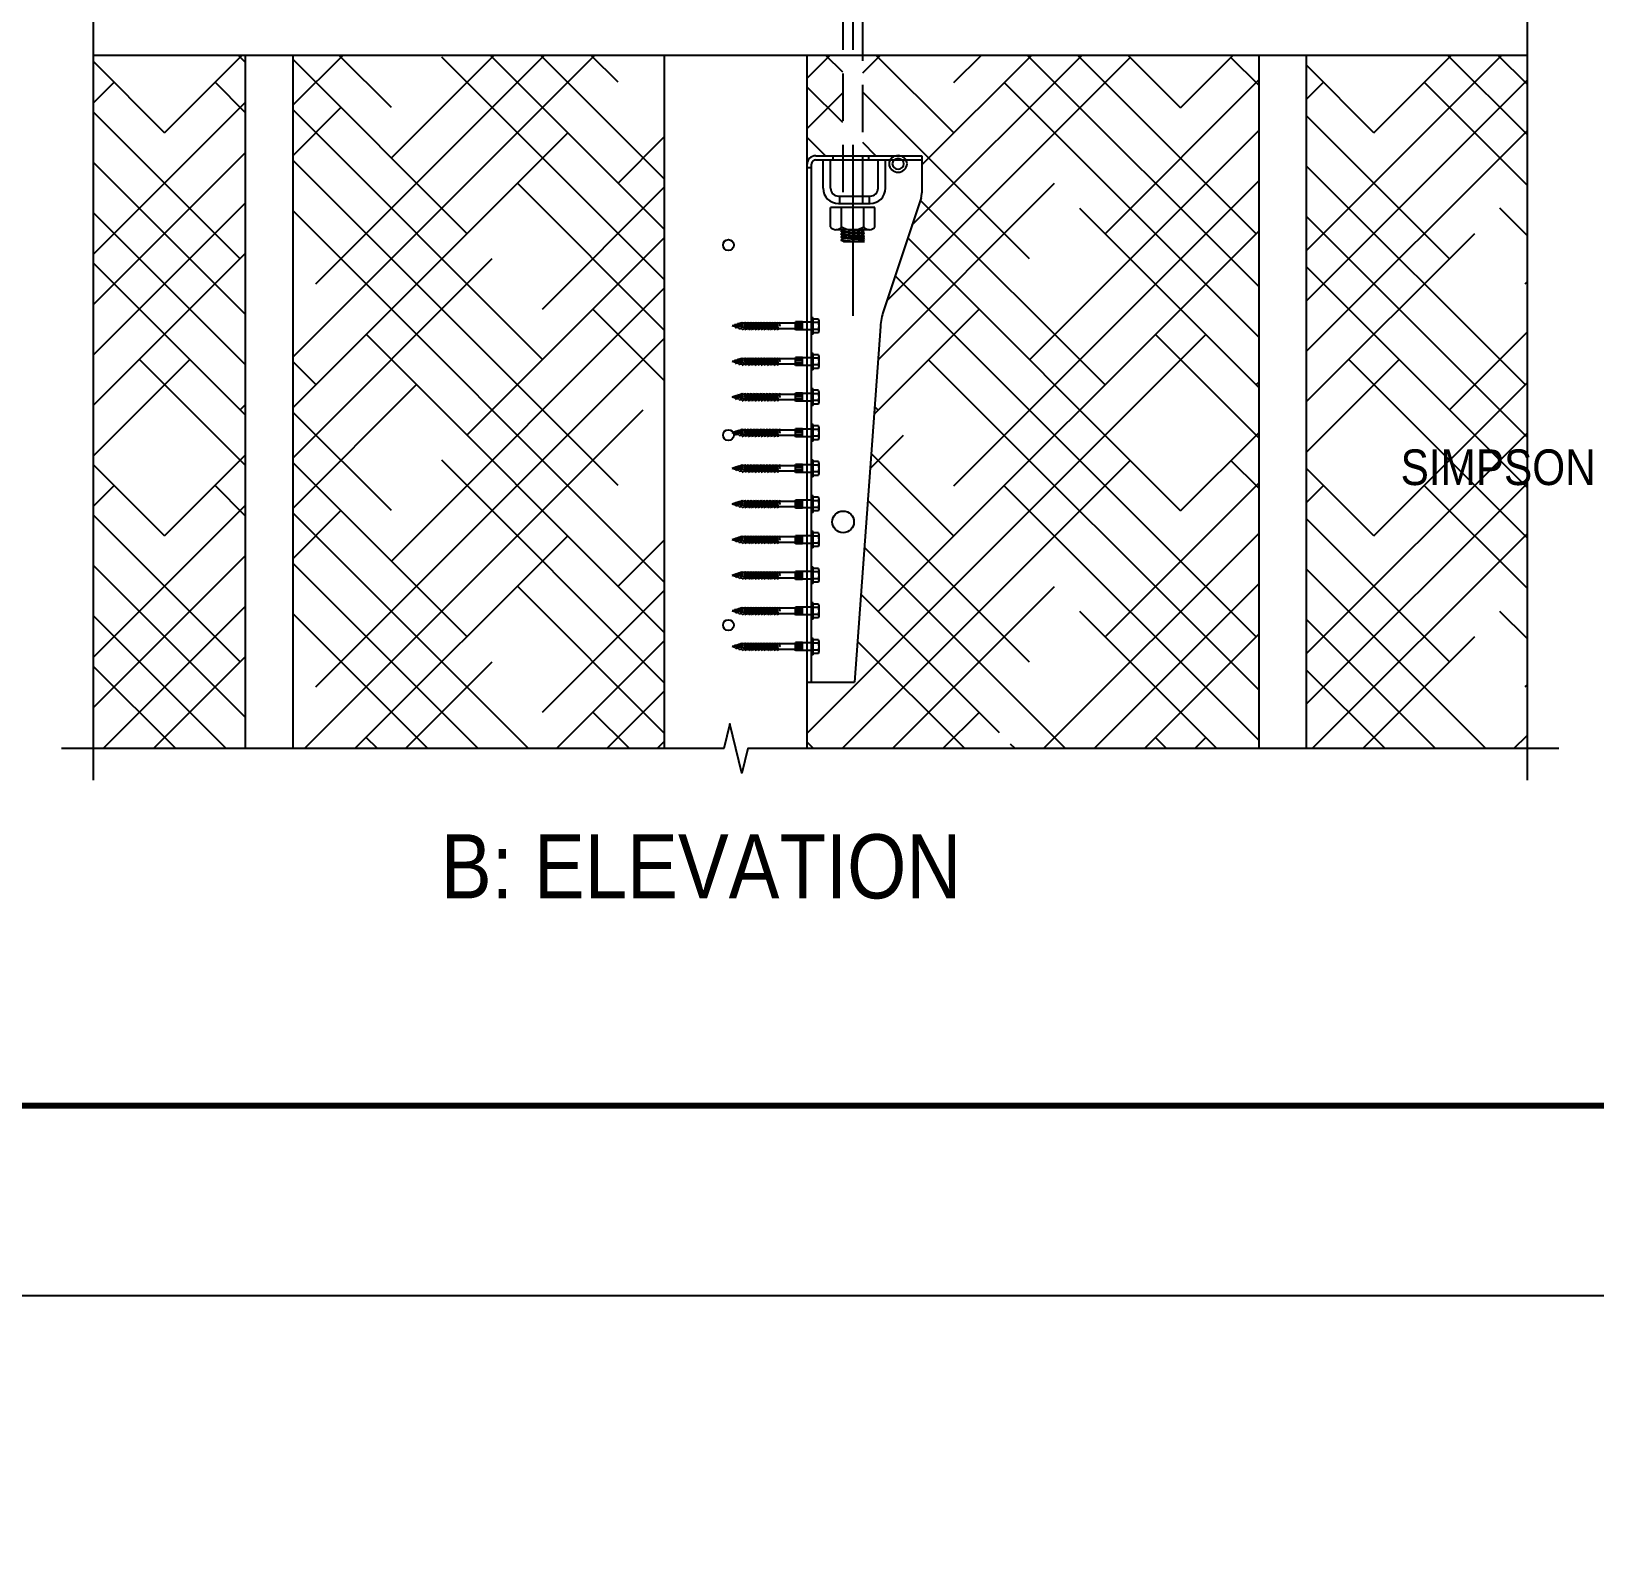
# Model space of a CAD drawing. Header units: inches. Extents: x -16404 to 14624, y -1591 to 16152.
# Drawn here: x 1413.22 to 1462.58, y 7375.91 to 7423.92 of the extents above; entities that cross this region are included whole.
import ezdxf
from ezdxf import colors
from ezdxf.entities.mleader import LeaderData, LeaderLine
from ezdxf.enums import TextEntityAlignment as Align
from ezdxf.math import Vec2, Vec3

# ---------------------------------------------------------------- set-up
doc = ezdxf.new("R2010")
doc.units = ezdxf.units.IN
doc.header["$LTSCALE"] = 24
doc.header["$MEASUREMENT"] = 0
doc.linetypes.add('CENTER2', pattern=[1.125, 0.75, -0.125, 0.125, -0.125])
doc.linetypes.add('HIDDEN4', pattern=[0.09375, 0.0625, -0.03125])
doc.layers.get('0').update_dxf_attribs({"linetype": 'CONTINUOUS'})
doc.layers.add('DESIGNER COMMENTS', color=221, linetype='CONTINUOUS', plot=False)
doc.layers.add('S-ANNO-GRID-NONPLOT', color=251, linetype='CONTINUOUS', plot=False)
for name, color, linetype in [('S-ANNO-NOTE', 4, 'CONTINUOUS'), ('S-BOLT', 2, 'CONTINUOUS'), ('S-BREAK', 2, 'CONTINUOUS'), ('S-FASTENERS', 1, 'CONTINUOUS'), ('S-SIMPSON', 2, 'CONTINUOUS'), ('S-TYP DETAIL BLOCKS', 1, 'CONTINUOUS'), ('S-WOOD', 3, 'CONTINUOUS')]:
    doc.layers.add(name, color=color, linetype=linetype)
doc.layers.add('S-HATCH1', color=1, linetype='CONTINUOUS', transparency=0.5)
doc.styles.add('Arial', font='arial.ttf', dxfattribs={"width": 0.85})
pattern_1 = [(45, (-3775.5689, -3970.7759), (2.38648539, 3.97747564), [18, -9]), (135, (-3775.5689, -3970.7759), (2.38648539, -3.97747564), [18, -9])]

# ---------------------------------------------------------------- blocks, each defined once
blk = doc.blocks.new('Se_24x36_DETAILS_GRID')
blk.add_line((7.7674, 15.3333), (15.5348, 15.3333))
blk = doc.blocks.new('_Open90')
at = {"color": 0, "linetype": 'ByBlock', "lineweight": -2}
for p, q in [((-0.5, 0.5), (0, 0)), ((0, 0), (-1, 0)), ((0, 0), (-0.5, -0.5))]:
    blk.add_line(p, q, dxfattribs=at)
blk = doc.blocks.new('NUT-SM-THREADS-new')
for p, q in [((0.392, 1.437), (-0.5, 1.437)), ((-0.5, 1.437), (-0.391, 1.375)), ((-0.5, 1.312), (-0.391, 1.375)), ((-0.391, 1.375), (0.392, 1.312)), ((0.5, 1.375), (-0.087, 1.412)), ((0.392, 1.437), (0.392, 1.437)), ((0.392, 1.437), (0.5, 1.375)), ((0.392, 1.312), (0.5, 1.375)), ((-0.938, 0.812), (-0.938, 0)), ((-0.703, 0.938), (0.704, 0.938)), ((0.5, 1.25), (-0.5, 1.312)), ((-0.5, 1.312), (-0.391, 1.25)), ((-0.5, 1.187), (-0.391, 1.25)), ((0.5, 1.125), (-0.5, 1.187)), ((-0.5, 1.187), (-0.391, 1.125)), ((-0.5, 1.062), (-0.391, 1.125)), ((0.5, 1), (-0.5, 1.062)), ((-0.5, 1.062), (-0.391, 1)), ((-0.5, 0.938), (-0.391, 1)), ((-0.469, 0.812), (-0.469, 0)), ((-0.391, 1.25), (0.392, 1.187)), ((-0.391, 1.125), (0.392, 1.062)), ((-0.391, 1), (0.392, 0.938)), ((0.392, 1.312), (0.5, 1.25)), ((0.392, 1.187), (0.5, 1.25)), ((0.392, 1.187), (0.5, 1.125)), ((0.392, 1.062), (0.5, 1.125)), ((0.392, 1.062), (0.5, 1)), ((0.392, 0.938), (0.5, 1)), ((0.469, 0.812), (0.469, 0)), ((0.939, 0.812), (0.939, 0)), ((-0.938, 0), (-0.844, 0)), ((-0.844, 0), (0.844, 0)), ((0.844, 0), (0.939, 0))]:
    blk.add_line(p, q)
for centre, radius, start, end in [((-0.703, 0.655), 0.283, 33.89006, 146.10994), ((0, -0.005), 0.943, 60.15828, 119.84172), ((0.704, 0.655), 0.283, 33.89006, 146.10994)]:
    blk.add_arc(centre, radius, start, end)
blk = doc.blocks.new('HDU8-r')
at = {"layer": 'S-SIMPSON'}
for p, q in [((-0.368, 5.388), (0.446, 16.625)), ((1.946, 16.625), (0.446, 16.625)), ((1.811, 16.625), (1.811, 0.27)), ((1.946, 16.625), (1.946, 0.27)), ((-1.651, 1.327), (-0.465, 4.897)), ((0.957, 1.51), (-0.043, 1.51)), ((-0.011, 1.275), (-0.011, 1.51)), ((0.926, 1.275), (0.926, 1.51)), ((-1.676, 0), (-1.676, 1.169)), ((-0.528, 1.025), (-0.528, 0.135)), ((-0.293, 1.025), (-0.293, 0.135)), ((0.957, 1.275), (-0.043, 1.275)), ((1.207, 1.025), (1.207, 0.135)), ((1.442, 1.025), (1.442, 0.135)), ((1.676, 0.135), (-1.676, 0.135)), ((1.676, 0), (-1.676, 0)), ((0.009, 0.035), (0.009, 0.135)), ((1.134, 0.035), (1.134, 0.135)), ((1.811, 0.385), (1.911, 0.385))]:
    blk.add_line(p, q, dxfattribs=at)
blk.add_circle((0.811, 11.562), 0.344, dxfattribs=at)
for centre, radius, start, end in [((-2.363, 5.527), 2, 341.6294, 356), ((-0.043, 1.025), 0.485, 90, 180), ((0.957, 1.025), 0.485, 0, 90), ((-1.176, 1.169), 0.5, 161.6294, 180), ((-0.043, 1.025), 0.25, 90, 180), ((0.957, 1.025), 0.25, 0, 90), ((-0.925, 0.237), 0.287, 4.3718, 175.6282), ((-0.925, 0.281), 0.287, 184.3718, 355.6282), ((-0.925, 0.237), 0.188, 6.7123, 173.2877), ((-0.925, 0.281), 0.188, 186.7123, 353.2877), ((1.676, 0.27), 0.27, 270, 0), ((1.676, 0.27), 0.135, 270, 0)]:
    blk.add_arc(centre, radius, start, end, dxfattribs=at)
blk = doc.blocks.new('SDS.25X2.5-f')
at = {"layer": 'S-SIMPSON'}
for p, q in [((0.26, 0.05), (-0.26, 0.05)), ((-0.26, 0.05), (-0.26, 0)), ((0.26, 0), (-0.26, 0)), ((-0.217, 0.224), (-0.217, 0.05)), ((0.162, 0.24), (-0.162, 0.24)), ((-0.108, 0.224), (-0.108, 0.05)), ((0.108, 0.224), (0.108, 0.05)), ((0.217, 0.224), (0.217, 0.05)), ((0.26, 0.05), (0.26, 0)), ((-0.126, -0.286), (-0.126, -0.5)), ((0.126, -0.286), (-0.126, -0.286)), ((-0.082, -0.286), (-0.082, -0.5)), ((-0.019, -0.286), (-0.019, -0.5)), ((0.049, -0.286), (0.049, -0.5)), ((0.102, -0.286), (0.102, -0.5)), ((0.126, -0.286), (0.126, -0.5)), ((0.128, -0.5), (-0.124, -0.5)), ((-0.087, -0.536), (-0.123, -0.5)), ((-0.087, -0.536), (-0.087, -1)), ((-0.087, -0.575), (-0.087, -1)), ((0.123, -0.5), (0.087, -0.536)), ((0.087, -0.532), (0.087, -1.05)), ((0.087, -0.532), (0.087, -1.05)), ((0.087, -0.982), (0.087, -1.05)), ((0.087, -0.982), (0.087, -1.05)), ((0.087, -0.982), (0.087, -1.05)), ((0.087, -0.982), (0.087, -1.05)), ((-0.087, -1.025), (-0.123, -1)), ((-0.123, -1.1), (0.087, -1.05)), ((-0.123, -1.1), (0.087, -1.05)), ((0.123, -1.056), (-0.123, -1.1)), ((0.123, -1.056), (-0.123, -1.1)), ((-0.087, -1.125), (-0.123, -1.1)), ((-0.087, -1.125), (-0.123, -1.1)), ((-0.123, -1.2), (0.087, -1.15)), ((-0.123, -1.2), (0.087, -1.15)), ((-0.123, -1.2), (0.087, -1.15)), ((0.123, -1.156), (-0.123, -1.2)), ((0.123, -1.156), (-0.123, -1.2)), ((0.123, -1.156), (-0.123, -1.2)), ((-0.087, -1.225), (-0.123, -1.2)), ((-0.087, -1.225), (-0.123, -1.2)), ((-0.087, -1.225), (-0.123, -1.2)), ((-0.123, -1.3), (0.087, -1.25)), ((-0.123, -1.3), (0.087, -1.25)), ((-0.123, -1.3), (0.087, -1.25)), ((0.123, -1.256), (-0.123, -1.3)), ((0.123, -1.256), (-0.123, -1.3)), ((0.123, -1.256), (-0.123, -1.3)), ((-0.087, -1.325), (-0.123, -1.3)), ((-0.087, -1.325), (-0.123, -1.3)), ((-0.087, -1.325), (-0.123, -1.3)), ((-0.123, -1.4), (0.087, -1.35)), ((-0.123, -1.4), (0.087, -1.35)), ((-0.123, -1.4), (0.087, -1.35)), ((-0.123, -1.4), (0.087, -1.35)), ((0.123, -1.356), (-0.123, -1.4)), ((0.123, -1.356), (-0.123, -1.4)), ((0.123, -1.356), (-0.123, -1.4)), ((0.123, -1.356), (-0.123, -1.4)), ((-0.087, -1.425), (-0.123, -1.4)), ((-0.087, -1.425), (-0.123, -1.4)), ((-0.087, -1.425), (-0.123, -1.4)), ((-0.087, -1.425), (-0.123, -1.4)), ((-0.123, -1.5), (0.087, -1.45)), ((-0.123, -1.5), (0.087, -1.45)), ((-0.123, -1.5), (0.087, -1.45)), ((-0.123, -1.5), (0.087, -1.45)), ((0.123, -1.456), (-0.123, -1.5)), ((0.123, -1.456), (-0.123, -1.5)), ((0.123, -1.456), (-0.123, -1.5)), ((0.123, -1.456), (-0.123, -1.5)), ((-0.087, -1.025), (0, -1.003)), ((-0.087, -1.025), (-0.087, -1.091)), ((-0.087, -1.025), (-0.087, -1.091)), ((-0.087, -1.025), (-0.087, -1.091)), ((-0.087, -1.025), (-0.087, -1.091)), ((-0.087, -1.025), (-0.087, -1.091)), ((-0.087, -1.025), (-0.087, -1.091)), ((-0.087, -1.125), (0.087, -1.082)), ((-0.087, -1.125), (0.087, -1.082)), ((-0.087, -1.125), (-0.087, -1.191)), ((-0.087, -1.125), (-0.087, -1.191)), ((-0.087, -1.125), (-0.087, -1.191)), ((-0.087, -1.125), (-0.087, -1.191)), ((-0.087, -1.125), (-0.087, -1.191)), ((-0.087, -1.225), (0.087, -1.182)), ((-0.087, -1.225), (0.087, -1.182)), ((-0.087, -1.225), (0.087, -1.182)), ((-0.087, -1.225), (-0.087, -1.291)), ((-0.087, -1.225), (-0.087, -1.291)), ((-0.087, -1.225), (-0.087, -1.291)), ((-0.087, -1.325), (0.087, -1.282)), ((-0.087, -1.325), (0.087, -1.282)), ((-0.087, -1.325), (0.087, -1.282)), ((-0.087, -1.325), (-0.087, -1.391)), ((-0.087, -1.325), (-0.087, -1.391)), ((-0.087, -1.325), (-0.087, -1.391)), ((-0.087, -1.325), (-0.087, -1.391)), ((-0.087, -1.325), (-0.087, -1.391)), ((-0.087, -1.325), (-0.087, -1.391)), ((-0.087, -1.425), (0.087, -1.382)), ((-0.087, -1.425), (0.087, -1.382)), ((-0.087, -1.425), (0.087, -1.382)), ((-0.087, -1.425), (0.087, -1.382)), ((-0.087, -1.425), (-0.087, -1.491)), ((-0.087, -1.425), (-0.087, -1.491)), ((-0.087, -1.425), (-0.087, -1.491)), ((-0.087, -1.425), (-0.087, -1.491)), ((0.087, -1.05), (0.123, -1.056)), ((0.087, -1.05), (0.123, -1.056)), ((0.087, -1.082), (0.123, -1.056)), ((0.087, -1.082), (0.123, -1.056)), ((0.087, -1.082), (0.087, -1.15)), ((0.087, -1.082), (0.087, -1.15)), ((0.087, -1.082), (0.087, -1.15)), ((0.087, -1.082), (0.087, -1.15)), ((0.087, -1.082), (0.087, -1.15)), ((0.087, -1.15), (0.123, -1.156)), ((0.087, -1.15), (0.123, -1.156)), ((0.087, -1.15), (0.123, -1.156)), ((0.087, -1.182), (0.123, -1.156)), ((0.087, -1.182), (0.123, -1.156)), ((0.087, -1.182), (0.123, -1.156)), ((0.087, -1.182), (0.087, -1.25)), ((0.087, -1.182), (0.087, -1.25)), ((0.087, -1.182), (0.087, -1.25)), ((0.087, -1.25), (0.123, -1.256)), ((0.087, -1.25), (0.123, -1.256)), ((0.087, -1.25), (0.123, -1.256)), ((0.087, -1.282), (0.123, -1.256)), ((0.087, -1.282), (0.123, -1.256)), ((0.087, -1.282), (0.123, -1.256)), ((0.087, -1.282), (0.087, -1.35)), ((0.087, -1.282), (0.087, -1.35)), ((0.087, -1.282), (0.087, -1.35)), ((0.087, -1.282), (0.087, -1.35)), ((0.087, -1.282), (0.087, -1.35)), ((0.087, -1.282), (0.087, -1.35)), ((0.087, -1.35), (0.123, -1.356)), ((0.087, -1.35), (0.123, -1.356)), ((0.087, -1.35), (0.123, -1.356)), ((0.087, -1.35), (0.123, -1.356)), ((0.087, -1.382), (0.123, -1.356)), ((0.087, -1.382), (0.123, -1.356)), ((0.087, -1.382), (0.123, -1.356)), ((0.087, -1.382), (0.123, -1.356)), ((0.087, -1.382), (0.087, -1.45)), ((0.087, -1.382), (0.087, -1.45)), ((0.087, -1.382), (0.087, -1.45)), ((0.087, -1.382), (0.087, -1.45)), ((0.087, -1.45), (0.123, -1.456)), ((0.087, -1.45), (0.123, -1.456)), ((0.087, -1.45), (0.123, -1.456)), ((0.087, -1.45), (0.123, -1.456)), ((0.087, -1.482), (0.123, -1.456)), ((0.087, -1.482), (0.123, -1.456)), ((0.087, -1.482), (0.123, -1.456)), ((0.087, -1.482), (0.123, -1.456)), ((-0.087, -1.525), (-0.123, -1.5)), ((-0.087, -1.525), (-0.123, -1.5)), ((-0.087, -1.525), (-0.123, -1.5)), ((-0.087, -1.525), (-0.123, -1.5)), ((-0.123, -1.6), (0.087, -1.55)), ((-0.123, -1.6), (0.087, -1.55)), ((0.123, -1.556), (-0.123, -1.6)), ((0.123, -1.556), (-0.123, -1.6)), ((-0.087, -1.625), (-0.123, -1.6)), ((-0.087, -1.625), (-0.123, -1.6)), ((-0.123, -1.7), (0.087, -1.65)), ((-0.123, -1.7), (0.087, -1.65)), ((0.123, -1.656), (-0.123, -1.7)), ((0.123, -1.656), (-0.123, -1.7)), ((-0.087, -1.725), (-0.123, -1.7)), ((-0.087, -1.725), (-0.123, -1.7)), ((-0.123, -1.8), (0.087, -1.75)), ((0.123, -1.756), (-0.123, -1.8)), ((-0.087, -1.825), (-0.123, -1.8)), ((-0.123, -1.9), (0.087, -1.85)), ((0.123, -1.856), (-0.123, -1.9)), ((-0.087, -1.925), (-0.123, -1.9)), ((-0.123, -2), (0.087, -1.95)), ((0.123, -1.956), (-0.123, -2)), ((-0.087, -1.525), (0.087, -1.482)), ((-0.087, -1.525), (0.087, -1.482)), ((-0.087, -1.525), (0.087, -1.482)), ((-0.087, -1.525), (0.087, -1.482)), ((-0.087, -1.525), (-0.087, -1.591)), ((-0.087, -1.625), (0.087, -1.582)), ((-0.087, -1.625), (0.087, -1.582)), ((-0.087, -1.625), (-0.087, -1.691)), ((-0.087, -1.625), (-0.087, -1.691)), ((-0.087, -1.725), (0.087, -1.682)), ((-0.087, -1.725), (0.087, -1.682)), ((-0.087, -1.725), (-0.087, -1.791)), ((-0.087, -1.825), (0.087, -1.782)), ((-0.087, -1.825), (-0.087, -1.891)), ((-0.087, -1.925), (0.087, -1.882)), ((-0.087, -1.925), (-0.087, -1.991)), ((0.087, -1.482), (0.087, -1.55)), ((0.087, -1.55), (0.123, -1.556)), ((0.087, -1.55), (0.123, -1.556)), ((0.087, -1.582), (0.123, -1.556)), ((0.087, -1.582), (0.123, -1.556)), ((0.087, -1.582), (0.087, -1.65)), ((0.087, -1.582), (0.087, -1.65)), ((0.087, -1.65), (0.123, -1.656)), ((0.087, -1.65), (0.123, -1.656)), ((0.087, -1.682), (0.123, -1.656)), ((0.087, -1.682), (0.123, -1.656)), ((0.087, -1.682), (0.087, -1.75)), ((0.087, -1.75), (0.123, -1.756)), ((0.087, -1.782), (0.123, -1.756)), ((0.087, -1.782), (0.087, -1.85)), ((0.087, -1.85), (0.123, -1.856)), ((0.087, -1.882), (0.123, -1.856)), ((0.087, -1.882), (0.087, -1.95)), ((0.087, -1.95), (0.123, -1.956)), ((0.087, -1.982), (0.123, -1.956)), ((-0.087, -2.025), (-0.123, -2)), ((-0.123, -2.1), (0.079, -2.052)), ((0.074, -2.065), (-0.123, -2.1)), ((-0.087, -2.125), (-0.123, -2.1)), ((-0.123, -2.2), (0.042, -2.161)), ((0.04, -2.171), (-0.123, -2.2)), ((-0.087, -2.225), (-0.123, -2.2)), ((-0.093, -2.293), (0.018, -2.266)), ((0.017, -2.275), (-0.093, -2.293)), ((-0.058, -2.318), (-0.093, -2.293)), ((-0.087, -2.025), (0.087, -1.982)), ((-0.087, -2.025), (-0.087, -2.091)), ((-0.087, -2.125), (0.066, -2.087)), ((-0.087, -2.125), (-0.087, -2.191)), ((-0.087, -2.225), (0.033, -2.195)), ((-0.087, -2.225), (-0.067, -2.287)), ((-0.064, -2.386), (0.004, -2.37)), ((0.004, -2.377), (-0.064, -2.386)), ((-0.028, -2.41), (-0.064, -2.386)), ((-0.058, -2.318), (0.013, -2.3)), ((-0.058, -2.318), (-0.038, -2.38)), ((-0.028, -2.41), (0.002, -2.403)), ((-0.028, -2.41), (0, -2.5)), ((0.033, -2.395), (0, -2.5)), ((0.033, -2.395), (0.069, -2.37)), ((0.067, -2.286), (0.043, -2.365)), ((0.043, -2.365), (0.069, -2.37)), ((0.067, -2.286), (0.103, -2.261)), ((0.087, -2.224), (0.077, -2.257)), ((0.077, -2.257), (0.103, -2.261)), ((0.087, -1.982), (0.087, -2.05)), ((0.087, -2.05), (0.123, -2.056)), ((0.087, -2.082), (0.123, -2.056)), ((0.087, -2.082), (0.087, -2.15)), ((0.087, -2.15), (0.123, -2.156)), ((0.087, -2.182), (0.123, -2.156)), ((0.087, -2.182), (0.087, -2.224))]:
    blk.add_line(p, q, dxfattribs=at)
for points in [[(-0.119, -0.031), (-0.119, -0.286)], [(0.123, -0.031), (0.123, -0.286)], [(0, -0.5), (-0.126, -0.5)], [(0, -1.003), (0, -1), (-0.123, -1)]]:
    blk.add_lwpolyline(points, dxfattribs=at)
for centre, radius, start, end in [((-0.162, 0.138), 0.102, 57.7958, 122.2042), ((-0.15, -0.031), 0.0312, 0, 90), ((0, -0.143), 0.383, 73.5736, 106.4264), ((0.162, 0.138), 0.102, 57.7958, 122.2042), ((0.154, -0.031), 0.0312, 90, 180), ((1.159, -2.473), 1.159, 157.6147, 181.3564)]:
    blk.add_arc(centre, radius, start, end, dxfattribs=at)
blk = doc.blocks.new('*U95')
at = {"layer": 'S-FASTENERS'}
blk.add_blockref('SDS.25X2.5-f', (0, 0), dxfattribs=at)
blk = doc.blocks.new('*U299')
at = {"const_width": 0.188}
blk.add_lwpolyline([(4.5, 0), (174.418, 0)], dxfattribs=at)
at = {"style": 'Arial', "width": 0.85}
for tag, p in [('DWG_TITLE_1', (7.5, 6.188)), ('DWG_TITLE_2', (7.5, 2.438))]:
    blk.add_attdef(tag, text='', height=2.625, dxfattribs=at).set_placement(p, align=Align.MIDDLE_LEFT)
blk.add_attdef('#', text='', height=3, dxfattribs=at).set_placement((0, 0), align=Align.MIDDLE_CENTER)
blk.add_attdef('SCALE', text='', height=1.125, dxfattribs=at).set_placement((173.293, -1.125), align=Align.TOP_RIGHT)
blk = doc.blocks.new('Se_DOUBLE TOP PLATE SPLICE')
at = {"layer": 'S-ANNO-NOTE'}
ml = blk.add_multileader_mtext('Standard', dxfattribs=at)
ml.set_content('\\A1;CONNECT STUD TO TOP PLATE NAILING SCHEDULE, TYP U.O.N.', color=4, style='Arial')
ml.set_leader_properties(color=2)
ml.build(insert=Vec2(0, 0))
ml.multileader.update_dxf_attribs({"dogleg_length": 0.36, "arrow_head_size": 1.3125, "scale": 12})
ctx = ml.context
ctx.base_point, ctx.scale, ctx.char_height, ctx.arrow_head_size, ctx.landing_gap_size, ctx.plane_origin = Vec3(1.12747, 10.05754), 12, 1.125, 1.3125, 1.08, Vec3(66.71219, -267.40702)
ctx.text_align_type = 2
notes = []
notes.append((ctx, [(0, (1, 1, 0), (22.53093, 10.05754), (-1, 0), 1.5, [(1, [(29.36509, 18.30754), (26.98131, 23.30754)], 0, [])])]))
ctx.mtext.insert, ctx.mtext.width, ctx.mtext.alignment, ctx.mtext.flow_direction = Vec3(19.95093, 10.62964), 19.5145403, 3, 5
for ctx, leaders in notes:
    for number, flags, end, landing, length, lines in leaders:
        leader = LeaderData()
        leader.index, (leader.has_last_leader_line, leader.has_dogleg_vector, leader.attachment_direction) = number, flags
        leader.last_leader_point, leader.dogleg_vector, leader.dogleg_length = Vec3(end), Vec3(landing), length
        for number, points, colour, breaks in lines:
            line = LeaderLine()
            line.index, line.vertices, line.color, line.breaks = number, Vec3.list(points), colors.encode_raw_color(colour), breaks
            leader.lines.append(line)
        ctx.leaders.append(leader)
blk = doc.blocks.new('Se_NEW TO (E) TOP PLATE SPLICE')
at = {"layer": 'S-ANNO-NOTE'}
ml = blk.add_multileader_mtext('Standard', dxfattribs=at)
ml.set_content('SIMPSON "HDU2" HOLDOWN OR "MSTC40" STRAP TO CONNECT BREAK IN DOUBLE TOP PLATE, U.O.N.  ', color=4, style='Arial')
ml.set_leader_properties(color=2)
ml.build(insert=Vec2(0, 0))
ml.multileader.update_dxf_attribs({"dogleg_length": 0.36, "arrow_head_size": 1.312, "scale": 12})
ctx = ml.context
ctx.base_point, ctx.scale, ctx.char_height, ctx.arrow_head_size, ctx.landing_gap_size, ctx.plane_origin = Vec3(-1.793, 20.044), 12, 1.125, 1.312, 1.08, Vec3(72.372, 318.379)
ctx.text_align_type = 2
notes = []
notes.append((ctx, [(0, (1, 1, 0), (29.174, 20.044), (-1, 0), 1.5, [(1, [(34.713, 38.317), (30.843, 41.319)], 0, [])])]))
ctx.mtext.insert, ctx.mtext.width, ctx.mtext.alignment, ctx.mtext.flow_direction = Vec3(26.594, 20.717), 27.88223, 3, 5
ml = blk.add_multileader_mtext('Standard', dxfattribs=at)
ml.set_content('\\A1;ALIGN STUD OR POST', color=4, style='Arial')
ml.set_leader_properties(color=2)
ml.build(insert=Vec2(0, 0))
ml.multileader.update_dxf_attribs({"dogleg_length": 0.36, "arrow_head_size": 1.312, "scale": 12})
ctx = ml.context
ctx.base_point, ctx.scale, ctx.char_height, ctx.arrow_head_size, ctx.landing_gap_size, ctx.plane_origin = Vec3(9.626, 12.761), 12, 1.125, 1.312, 1.08, Vec3(72.372, 311.096)
ctx.text_align_type = 2
notes.append((ctx, [(0, (1, 1, 0), (27.659, 12.761), (-1, 0), 1.5, [(0, [(39.105, 28.966)], 0, [])])]))
ctx.mtext.insert, ctx.mtext.width, ctx.mtext.alignment, ctx.mtext.flow_direction = Vec3(25.079, 13.333), 24.33206, 3, 5
for ctx, leaders in notes:
    for number, flags, end, landing, length, lines in leaders:
        leader = LeaderData()
        leader.index, (leader.has_last_leader_line, leader.has_dogleg_vector, leader.attachment_direction) = number, flags
        leader.last_leader_point, leader.dogleg_vector, leader.dogleg_length = Vec3(end), Vec3(landing), length
        for number, points, colour, breaks in lines:
            line = LeaderLine()
            line.index, line.vertices, line.color, line.breaks = number, Vec3.list(points), colors.encode_raw_color(colour), breaks
            leader.lines.append(line)
        ctx.leaders.append(leader)
blk = doc.blocks.new('HOLDOWN AT FRAMED FLOOR')
at = {"layer": 'S-HATCH1'}
h = blk.add_hatch(dxfattribs=at)
h.set_pattern_fill('HOUND', color=256, scale=18, angle=45, style=0)
h.set_pattern_definition(pattern_1)
h.paths.add_polyline_path([(110.066, 33.169), (105.267, 33.169), (105.267, 11.271), (110.066, 11.271)])
h = blk.add_hatch(dxfattribs=at)
h.set_pattern_fill('HOUND', color=256, scale=18, angle=45, style=0)
h.set_pattern_definition(pattern_1)
h.paths.add_polyline_path([(123.308, 33.169), (111.566, 33.169), (111.566, 11.271), (123.308, 11.271)])
h = blk.add_hatch(dxfattribs=at)
h.set_pattern_fill('HOUND', color=256, scale=18, angle=45, style=0)
h.set_pattern_definition([(45, (10040.8495, -5102.7731), (2.38648539, 3.97747564), [18, -9]), (135, (10040.8495, -5102.7731), (2.38648539, -3.97747564), [18, -9])])
h.paths.add_polyline_path([(129.561, 33.169), (129.561, 29.991), (130.619, 29.991, -0.10693), (130.74, 29.991), (131.43, 29.991), (131.43, 28.822, -0.080329), (131.405, 28.664), (130.219, 25.094, 0.062786), (130.122, 24.603), (129.308, 13.366), (127.808, 13.366), (127.808, 11.271), (133.181, 11.271), (133.549, 10.547), (133.937, 11.996), (134.306, 11.271), (142.066, 11.271), (142.066, 33.169)])
h.paths.add_polyline_path([(127.808, 29.721, -0.414214), (128.078, 29.991), (128.93, 29.991), (128.93, 33.169), (127.808, 33.169)])
h = blk.add_hatch(dxfattribs=at)
h.set_pattern_fill('HOUND', color=256, scale=18, angle=45, style=0)
h.set_pattern_definition(pattern_1)
h.paths.add_polyline_path([(143.566, 11.271), (150.539, 11.271), (150.539, 33.169), (143.566, 33.169)])
at = {"layer": 'S-ANNO-NOTE', "color": 2, "linetype": 'CENTER2'}
blk.add_line((129.246, 57.329), (129.246, 24.939), dxfattribs=at)
at = {"layer": 'S-BOLT', "linetype": 'HIDDEN4'}
blk.add_lwpolyline([(129.561, 28.481), (129.561, 52.837), (128.93, 52.837), (128.93, 28.481)], dxfattribs=at)
at = {"layer": 'S-BREAK'}
for points in [[(150.539, 79.911), (150.539, 42.485), (151.317, 42.296), (149.761, 41.918), (150.539, 41.728), (150.539, 10.271)], [(105.267, 51.294), (105.267, 42.485), (106.045, 42.296), (104.489, 41.918), (105.267, 41.728), (105.267, 10.271)], [(151.539, 11.271), (125.937, 11.271), (125.747, 10.493), (125.369, 12.05), (125.179, 11.271), (104.267, 11.271)]]:
    blk.add_lwpolyline(points, dxfattribs=at)
at = {"layer": 'S-HATCH1', "color": 252}
for centre in [(125.322, 27.169), (125.322, 21.169), (125.322, 15.169)]:
    blk.add_circle(centre, 0.171, dxfattribs=at)
at = {"layer": 'S-WOOD'}
for p, q in [((105.301, 33.169), (150.539, 33.169)), ((110.066, 33.169), (110.066, 11.271)), ((111.566, 33.169), (111.566, 11.271)), ((123.308, 11.271), (123.308, 33.169)), ((127.808, 11.271), (127.808, 33.169)), ((142.066, 33.169), (142.066, 11.271)), ((143.566, 33.169), (143.566, 11.271))]:
    blk.add_line(p, q, dxfattribs=at)
at = {"layer": 'S-BOLT', "xscale": 0.75, "yscale": 0.75, "zscale": 0.75, "rotation": 180}
blk.add_blockref('NUT-SM-THREADS-new', (129.246, 28.356), dxfattribs=at)
at = {"layer": 'S-SIMPSON'}
for name, p, rotation in [('HDU8-r', (129.754, 29.991), 180), ('*U95', (127.943, 24.616), 270), ('*U95', (127.943, 23.491), 270), ('*U95', (127.943, 22.366), 270), ('*U95', (127.943, 21.241), 270), ('*U95', (127.943, 20.116), 270), ('*U95', (127.943, 18.991), 270), ('*U95', (127.943, 17.866), 270), ('*U95', (127.943, 16.741), 270), ('*U95', (127.943, 15.616), 270), ('*U95', (127.943, 14.491), 270)]:
    blk.add_blockref(name, p, dxfattribs=dict(at, rotation=rotation))
at = {"layer": 'S-ANNO-NOTE', "color": 6, "insert": (124.46, 6.513), "char_height": 2.025, "width": 31.08007, "attachment_point": 8, "style": 'Arial'}
blk.add_mtext('B: ELEVATION', dxfattribs=at)
at = {"layer": 'S-ANNO-NOTE'}
ml = blk.add_multileader_mtext('Standard', dxfattribs=at)
ml.set_content('{\\C4;HOLDOWN TO MATCH HOLDOWN ABOVE PER PLAN}', color=4, style='Arial')
ml.set_leader_properties(color=2)
ml.build(insert=Vec2(0, 0))
ml.multileader.update_dxf_attribs({"dogleg_length": 0.36, "arrow_head_size": 1.312, "scale": 12})
ctx = ml.context
ctx.base_point, ctx.scale, ctx.char_height, ctx.arrow_head_size, ctx.landing_gap_size, ctx.plane_origin = Vec3(54.507, 30.394), 12, 1.125, 1.312, 1.08, Vec3(82.227, 315.017)
notes = []
notes.append((ctx, [(1, (1, 1, 0), (53.007, 30.394), (1, 0), 1.5, [(0, [(44.854, 25.373)], 0, [])])]))
ctx.mtext.insert, ctx.mtext.width, ctx.mtext.flow_direction = Vec3(55.587, 30.957), 17.75, 5
for ctx, leaders in notes:
    for number, flags, end, landing, length, lines in leaders:
        leader = LeaderData()
        leader.index, (leader.has_last_leader_line, leader.has_dogleg_vector, leader.attachment_direction) = number, flags
        leader.last_leader_point, leader.dogleg_vector, leader.dogleg_length = Vec3(end), Vec3(landing), length
        for number, points, colour, breaks in lines:
            line = LeaderLine()
            line.index, line.vertices, line.color, line.breaks = number, Vec3.list(points), colors.encode_raw_color(colour), breaks
            leader.lines.append(line)
        ctx.leaders.append(leader)

msp = doc.modelspace()

# ---------------------------------------------------------------- block references
at = {"layer": 'S-ANNO-GRID-NONPLOT', "xscale": 12, "yscale": 12, "zscale": 12}
msp.add_blockref('Se_24x36_DETAILS_GRID', (1303.9061, 7200), dxfattribs=at)
at = {"layer": 'S-ANNO-NOTE'}
for name in ['HOLDOWN AT FRAMED FLOOR', '*U299']:
    msp.add_blockref(name, (1309.9061, 7390), dxfattribs=at)
at = {"layer": 'S-TYP DETAIL BLOCKS'}
for name, p in [('Se_DOUBLE TOP PLATE SPLICE', (1589.53339, 7390)), ('Se_NEW TO (E) TOP PLATE SPLICE', (1496.32429, 7390))]:
    msp.add_blockref(name, p, dxfattribs=at)

# ---------------------------------------------------------------- leaders
at = {"layer": 'DESIGNER COMMENTS'}
ml = msp.add_multileader_mtext('Standard', dxfattribs=at)
ml.set_content('\\A1;{\\L\\C256;IMPORTANT DESIGNER NOTE:\\l IF YOUR LEDGER DOES NOT ALLOW FOR THE FULL DEPTH OF NAILS SPECIFIED IN THIS CHART.  USE THE CHART TO THE RIGHT AND APPLY ALLOWABLE LOAD REDUCTION FACTOR (REF. PG. 22 OF SIMPSON CATALOG C-C-2019)}', color=4, style='Arial')
ml.set_leader_properties(color=256)
ml.set_arrow_properties(name='OPEN90')
ml.build(insert=Vec2(0, 0))
ml.multileader.update_dxf_attribs({"dogleg_length": 0.36, "arrow_head_size": 5.25, "scale": 48})
ctx = ml.context
ctx.base_point, ctx.scale, ctx.char_height, ctx.arrow_head_size, ctx.landing_gap_size, ctx.plane_origin = Vec3(7749.57679, 7516.2281), 48, 6, 5.25, 4.32, Vec3(7940.50091, 7764.19966)
notes = []
notes.append((ctx, [(0, (0, 0, 0), (0, 0), (1, 0), 1, [])]))
ctx.mtext.insert, ctx.mtext.width, ctx.mtext.defined_height, ctx.mtext.flow_direction = Vec3(7753.89679, 7520.11009), 143.1324041, 28.50097, 5
for ctx, leaders in notes:
    for number, flags, end, landing, length, lines in leaders:
        leader = LeaderData()
        leader.index, (leader.has_last_leader_line, leader.has_dogleg_vector, leader.attachment_direction) = number, flags
        leader.last_leader_point, leader.dogleg_vector, leader.dogleg_length = Vec3(end), Vec3(landing), length
        for number, points, colour, breaks in lines:
            line = LeaderLine()
            line.index, line.vertices, line.color, line.breaks = number, Vec3.list(points), colors.encode_raw_color(colour), breaks
            leader.lines.append(line)
        ctx.leaders.append(leader)

doc.saveas('drawing.dxf')
